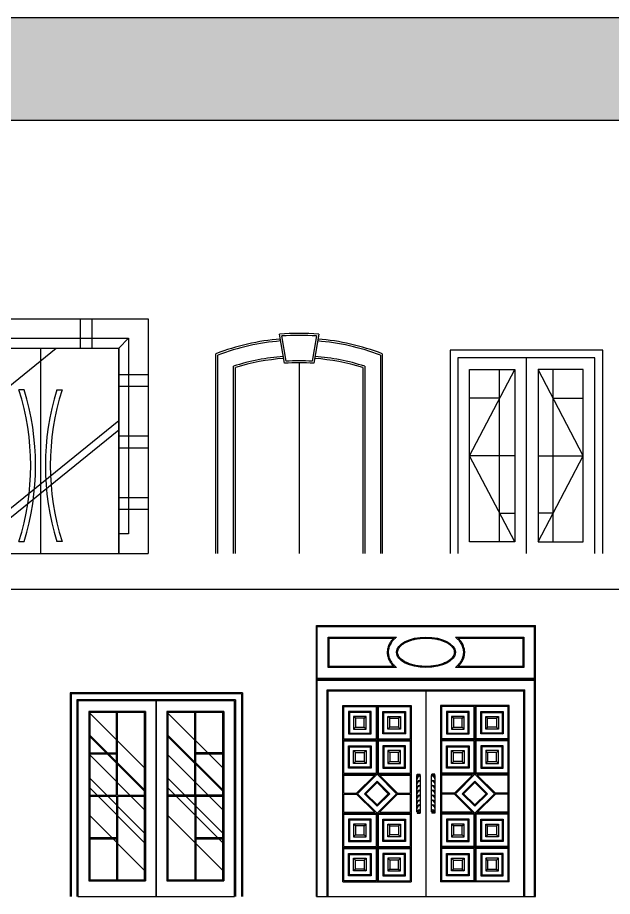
# Model space of a CAD drawing. Header units: millimetres. Extents: x 981 to 33574, y 16402 to 34985.
# Drawn here: x 22392 to 28469, y 26004 to 34985 of the extents above; entities that cross this region are included whole.
import ezdxf

# ---------------------------------------------------------------- set-up
doc = ezdxf.new("R2010")
doc.units = ezdxf.units.MM
doc.layers.add('www.cad-blocks.net', color=7, linetype='Continuous')

# ---------------------------------------------------------------- blocks, each defined once
blk = doc.blocks.new('A$C7B835C6D')
for p, q in [((0, 0), (0, 2400)), ((0, 2400), (2200, 2400)), ((570.4, 2100), (570.4, 2400)), ((690.4, 2100), (690.4, 2400)), ((1509.6, 2100), (1509.6, 2400)), ((1629.6, 2100), (1629.6, 2400)), ((2200, 2400), (2200, 0)), ((200, 200), (200, 2200)), ((200, 2200), (2000, 2200)), ((300, 2100), (200, 2200)), ((1900, 2100), (2000, 2200)), ((2000, 2200), (2000, 200)), ((300, 0), (300, 2100)), ((300, 0), (300, 2100)), ((300, 1322), (1261, 2100)), ((300, 2100), (1900, 2100)), ((300, 2100), (1900, 2100)), ((1100, 2100), (1100, 0)), ((1900, 0), (1900, 2100)), ((1900, 2100), (1900, 0)), ((300, 1829.6), (0, 1829.6)), ((1900, 1829.6), (2200, 1829.6)), ((300, 1709.6), (0, 1709.6)), ((1900, 1709.6), (2200, 1709.6)), ((932.3, 1674.2), (879.9, 1674.2)), ((1267.7, 1674.2), (1320.1, 1674.2)), ((489.5, 216.5), (1900, 1358.5)), ((489.5, 121.3), (1900, 1263.3)), ((300, 1202.1), (0, 1202.1)), ((1900, 1202.1), (2200, 1202.1)), ((300, 1082.1), (0, 1082.1)), ((1900, 1082.1), (2200, 1082.1)), ((300, 574.5), (0, 574.5)), ((1900, 574.5), (2200, 574.5)), ((300, 454.5), (0, 454.5)), ((1900, 454.5), (2200, 454.5)), ((300, 200), (200, 200)), ((2000, 200), (1900, 200)), ((879.9, 124.2), (932.3, 124.2)), ((1320.1, 124.2), (1267.7, 124.2)), ((0, 0), (2200, 0))]:
    blk.add_line(p, q)
for centre, radius, start, end in [((-1560.2, 899.2), 2560.2, 342.37945, 17.62055), ((-1560.2, 899.2), 2610.2, 342.72771, 17.27229), ((3760.2, 899.2), 2610.2, 162.72771, 197.27229), ((3760.2, 899.2), 2560.2, 162.37945, 197.62055)]:
    blk.add_arc(centre, radius, start, end)
blk = doc.blocks.new('A$C038D5824')
for p, q in [((700, 1944.7), (650, 2241.7)), ((716.7, 1965.8), (673.3, 2223.5)), ((1026.7, 2223.5), (983.3, 1965.8)), ((1050, 2241.7), (1000, 1944.7)), ((0, 0), (0, 2041.8)), ((20, 0), (20, 2028)), ((1680, 2028), (1680, 0)), ((1700, 2041.8), (1700, 0)), ((180, 0), (180, 1914.6)), ((200, 0), (200, 1900)), ((850, 1950), (850, 0)), ((1500, 1900), (1500, 0)), ((1520, 1914.6), (1520, 0))]:
    blk.add_line(p, q)
for radius, start, end in [(2412.5, 85.24463, 94.75537), (2362.5, 94.65354, 111.0872), (2342.5, 94.61158, 110.75192), (2392.5, 85.76571, 94.23429), (2342.5, 69.24808, 85.38842), (2362.5, 68.9128, 85.34646), (2182.5, 94.24815, 107.87777), (2162.5, 94.19893, 107.49232), (2162.5, 72.50768, 85.80107), (2182.5, 72.12223, 85.75185), (2112.5, 85.92823, 94.07177), (2132.5, 86.41668, 93.58332)]:
    blk.add_arc((850, -162.5), radius, start, end)
blk = doc.blocks.new('A$C55A12D2F')
for p, q in [((1560, 2080), (0, 2080)), ((0, 2080), (0, 0)), ((1560, 0), (1560, 2080)), ((1480, 2000), (80, 2000)), ((80, 2000), (80, 0)), ((780, 0), (780, 2000)), ((1480, 0), (1480, 2000)), ((200, 120), (200, 1880)), ((200, 1000), (660, 1880)), ((200, 1880), (660, 1880)), ((506.7, 120), (506.7, 1880)), ((660, 1880), (660, 120)), ((900, 1880), (900, 120)), ((1360, 1000), (900, 1880)), ((1360, 1880), (900, 1880)), ((1053.3, 120), (1053.3, 1880)), ((1360, 120), (1360, 1880)), ((506.7, 1586.7), (200, 1586.7)), ((1053.3, 1586.7), (1360, 1586.7)), ((660, 120), (200, 1000)), ((660, 1000), (200, 1000)), ((900, 120), (1360, 1000)), ((900, 1000), (1360, 1000)), ((506.7, 413.3), (660, 413.3)), ((1053.3, 413.3), (900, 413.3)), ((660, 120), (200, 120)), ((900, 120), (1360, 120))]:
    blk.add_line(p, q)
blk = doc.blocks.new('A$C45076F3F')
at = {"linetype": 'ByBlock', "ltscale": 5}
for p, q in [((1760, 2080), (0, 2080)), ((0, 2080), (0, 0)), ((10, 2070), (10, 0)), ((1750, 2070), (10, 2070)), ((1750, 2070), (1750, 0)), ((1760, 2080), (1760, 0)), ((70, 2010), (70, 0)), ((1690, 2010), (70, 2010)), ((80, 2000), (80, 0)), ((1680, 2000), (80, 2000)), ((880, 2000), (880, 0)), ((1680, 2000), (1680, 0)), ((1690, 2010), (1690, 0)), ((190, 1890), (190, 160)), ((770, 1890), (770, 160)), ((990, 1890), (990, 160)), ((1570, 1890), (1570, 160)), ((200, 1874.3), (760, 1313.3)), ((475, 1035), (475, 1880)), ((485, 1035), (485, 1880)), ((1000, 1874.3), (1560, 1313.3)), ((1275, 1035), (1275, 1880)), ((1285, 1035), (1285, 1880)), ((200, 1649), (760, 1088.1)), ((200, 1635.8), (760, 1074.8)), ((1000, 1649), (1560, 1088.1)), ((1000, 1635.8), (1560, 1074.8)), ((200, 1467.5), (475, 1467.5)), ((475, 1457.5), (200, 1457.5)), ((200, 1457.5), (475, 1457.5)), ((200, 1445.8), (760, 884.9)), ((1000, 1445.8), (1560, 884.9)), ((1560, 1467.5), (1285, 1467.5)), ((1285, 1457.5), (1560, 1457.5)), ((1560, 1457.5), (1285, 1457.5)), ((200, 1207.3), (760, 646.4)), ((1000, 1207.3), (1560, 646.4)), ((200, 1110.1), (760, 549.2)), ((1000, 1110.1), (1560, 549.2)), ((200, 1035), (475, 1035)), ((200, 1025), (475, 1025)), ((475, 1025), (475, 170)), ((485, 1035), (760, 1035)), ((485, 1025), (485, 170)), ((485, 1025), (760, 1025)), ((1000, 1035), (1560, 1035)), ((1275, 1035), (1000, 1035)), ((1000, 1025), (1560, 1025)), ((1275, 1025), (1000, 1025)), ((1275, 1025), (1275, 170)), ((1560, 1035), (1285, 1035)), ((1560, 1025), (1285, 1025)), ((1285, 1025), (1285, 170)), ((200, 827.5), (760, 266.5)), ((1000, 827.5), (1560, 266.5)), ((475, 597.5), (200, 597.5)), ((200, 597.5), (475, 597.5)), ((475, 587.5), (200, 587.5)), ((200, 587.5), (475, 587.5)), ((1285, 597.5), (1560, 597.5)), ((1560, 597.5), (1285, 597.5)), ((1285, 587.5), (1560, 587.5)), ((1560, 587.5), (1285, 587.5)), ((770, 160), (190, 160)), ((990, 160), (1570, 160))]:
    blk.add_line(p, q, dxfattribs=at)
for points in [[(880, 2000), (80, 2000), (80, 0), (880, 0)], [(1680, 2000), (880, 2000), (880, 0), (1680, 0)], [(770, 1890), (190, 1890), (190, 160), (770, 160)], [(1570, 1890), (990, 1890), (990, 160), (1570, 160)], [(760, 1880), (200, 1880), (200, 170), (760, 170)], [(1560, 1880), (1000, 1880), (1000, 170), (1560, 170)]]:
    blk.add_lwpolyline(points, close=True, dxfattribs=at)
blk = doc.blocks.new('A$C6E4E4FD9')
for p, q in [((0, 2770), (2240, 2770)), ((0, 0), (0, 2770)), ((10, 2760), (2230, 2760)), ((10, 2230), (10, 2760)), ((2230, 2230), (2230, 2760)), ((2240, 0), (2240, 2770)), ((0, 2220), (2240, 2220)), ((10, 2230), (2230, 2230)), ((10, 2210), (2230, 2210)), ((10, 0), (10, 2210)), ((2230, 0), (2230, 2210)), ((110, 0), (110, 2110)), ((110, 2110), (2130, 2110)), ((120, 0), (120, 2100)), ((120, 2100), (2120, 2100)), ((1120, 2100), (1120, 0)), ((2120, 0), (2120, 2100)), ((2130, 0), (2130, 2110)), ((270, 1950), (970, 1950)), ((270, 150), (270, 1950)), ((280, 1940), (610, 1940)), ((280, 1610), (280, 1940)), ((340, 1880), (330, 1890)), ((560, 1890), (550, 1880)), ((610, 1940), (610, 1610)), ((620, 1950), (620, 1250)), ((630, 1940), (960, 1940)), ((630, 1940), (630, 1610)), ((680, 1890), (690, 1880)), ((900, 1880), (910, 1890)), ((960, 1940), (960, 1610)), ((970, 1950), (970, 150)), ((1970, 1950), (1270, 1950)), ((1270, 1950), (1270, 150)), ((1610, 1940), (1280, 1940)), ((1280, 1940), (1280, 1610)), ((1340, 1880), (1330, 1890)), ((1560, 1890), (1550, 1880)), ((1610, 1940), (1610, 1610)), ((1620, 1950), (1620, 1250)), ((1960, 1940), (1630, 1940)), ((1630, 1940), (1630, 1610)), ((1680, 1890), (1690, 1880)), ((1900, 1880), (1910, 1890)), ((1960, 1610), (1960, 1940)), ((1970, 150), (1970, 1950)), ((400, 1820), (380, 1840)), ((490, 1820), (510, 1840)), ((750, 1820), (730, 1840)), ((840, 1820), (860, 1840)), ((1400, 1820), (1380, 1840)), ((1490, 1820), (1510, 1840)), ((1750, 1820), (1730, 1840)), ((1840, 1820), (1860, 1840)), ((400, 1730), (380, 1710)), ((490, 1730), (510, 1710)), ((750, 1730), (730, 1710)), ((840, 1730), (860, 1710)), ((1400, 1730), (1380, 1710)), ((1490, 1730), (1510, 1710)), ((1750, 1730), (1730, 1710)), ((1840, 1730), (1860, 1710)), ((340, 1670), (330, 1660)), ((550, 1670), (560, 1660)), ((690, 1670), (680, 1660)), ((900, 1670), (910, 1660)), ((1340, 1670), (1330, 1660)), ((1550, 1670), (1560, 1660)), ((1690, 1670), (1680, 1660)), ((1900, 1670), (1910, 1660)), ((270, 1600), (970, 1600)), ((280, 1610), (610, 1610)), ((280, 1590), (610, 1590)), ((280, 1260), (280, 1590)), ((340, 1530), (330, 1540)), ((550, 1530), (560, 1540)), ((610, 1590), (610, 1260)), ((630, 1610), (960, 1610)), ((630, 1590), (960, 1590)), ((630, 1590), (630, 1260)), ((690, 1530), (680, 1540)), ((900, 1530), (910, 1540)), ((960, 1590), (960, 1260)), ((1970, 1600), (1270, 1600)), ((1610, 1610), (1280, 1610)), ((1610, 1590), (1280, 1590)), ((1280, 1590), (1280, 1260)), ((1340, 1530), (1330, 1540)), ((1550, 1530), (1560, 1540)), ((1610, 1590), (1610, 1260)), ((1960, 1610), (1630, 1610)), ((1960, 1590), (1630, 1590)), ((1630, 1590), (1630, 1260)), ((1690, 1530), (1680, 1540)), ((1900, 1530), (1910, 1540)), ((1960, 1260), (1960, 1590)), ((400, 1470), (380, 1490)), ((490, 1470), (510, 1490)), ((750, 1470), (730, 1490)), ((840, 1470), (860, 1490)), ((1400, 1470), (1380, 1490)), ((1490, 1470), (1510, 1490)), ((1750, 1470), (1730, 1490)), ((1840, 1470), (1860, 1490)), ((400, 1380), (380, 1360)), ((490, 1380), (510, 1360)), ((750, 1380), (730, 1360)), ((840, 1380), (860, 1360)), ((1400, 1380), (1380, 1360)), ((1490, 1380), (1510, 1360)), ((1750, 1380), (1730, 1360)), ((1840, 1380), (1860, 1360)), ((280, 1260), (610, 1260)), ((340, 1320), (330, 1310)), ((560, 1310), (550, 1320)), ((630, 1260), (960, 1260)), ((680, 1310), (690, 1320)), ((900, 1320), (910, 1310)), ((1610, 1260), (1280, 1260)), ((1340, 1320), (1330, 1310)), ((1560, 1310), (1550, 1320)), ((1960, 1260), (1630, 1260)), ((1680, 1310), (1690, 1320)), ((1900, 1320), (1910, 1310)), ((270, 1250), (970, 1250)), ((280, 1240), (595.9, 1240)), ((280, 1055), (280, 1240)), ((595.9, 1240), (410.9, 1055)), ((620, 1165.1), (620, 1179.3)), ((644.1, 1240), (829.1, 1055)), ((644.1, 1240), (960, 1240)), ((960, 1240), (960, 1055)), ((1025, 1235), (1065, 1235)), ((1025, 865), (1025, 1235)), ((1030, 1250), (1060, 1250)), ((1030, 1235), (1030, 1250)), ((1060, 1235), (1060, 1250)), ((1065, 865), (1065, 1235)), ((1175, 865), (1175, 1235)), ((1215, 1235), (1175, 1235)), ((1210, 1250), (1180, 1250)), ((1180, 1235), (1180, 1250)), ((1210, 1235), (1210, 1250)), ((1215, 865), (1215, 1235)), ((1970, 1250), (1270, 1250)), ((1595.9, 1240), (1280, 1240)), ((1280, 1240), (1280, 1055)), ((1595.9, 1240), (1410.9, 1055)), ((1620, 1165.1), (1620, 1179.3)), ((1960, 1240), (1644.1, 1240)), ((1644.1, 1240), (1829.1, 1055)), ((1960, 1055), (1960, 1240)), ((280, 1055), (410.9, 1055)), ((280, 860), (280, 1045)), ((280, 1045), (410.9, 1045)), ((595.9, 860), (410.9, 1045)), ((504.9, 1050), (490.7, 1050)), ((644.1, 860), (829.1, 1045)), ((735.1, 1050), (749.3, 1050)), ((829.1, 1055), (960, 1055)), ((829.1, 1045), (960, 1045)), ((960, 1045), (960, 860)), ((1410.9, 1055), (1280, 1055)), ((1280, 1045), (1280, 860)), ((1410.9, 1045), (1280, 1045)), ((1595.9, 860), (1410.9, 1045)), ((1504.9, 1050), (1490.7, 1050)), ((1644.1, 860), (1829.1, 1045)), ((1735.1, 1050), (1749.3, 1050)), ((1960, 1055), (1829.1, 1055)), ((1960, 1045), (1829.1, 1045)), ((1960, 860), (1960, 1045)), ((620, 934.9), (620, 920.7)), ((1620, 934.9), (1620, 920.7)), ((270, 850), (970, 850)), ((280, 860), (595.9, 860)), ((280, 840), (610, 840)), ((280, 510), (280, 840)), ((610, 840), (610, 510)), ((620, 850), (620, 150)), ((630, 840), (960, 840)), ((630, 840), (630, 510)), ((644.1, 860), (960, 860)), ((960, 840), (960, 510)), ((1025, 865), (1065, 865)), ((1030, 865), (1030, 850)), ((1030, 850), (1060, 850)), ((1060, 865), (1060, 850)), ((1215, 865), (1175, 865)), ((1180, 865), (1180, 850)), ((1210, 850), (1180, 850)), ((1210, 865), (1210, 850)), ((1970, 850), (1270, 850)), ((1595.9, 860), (1280, 860)), ((1610, 840), (1280, 840)), ((1280, 840), (1280, 510)), ((1610, 840), (1610, 510)), ((1620, 850), (1620, 150)), ((1960, 840), (1630, 840)), ((1630, 840), (1630, 510)), ((1960, 860), (1644.1, 860)), ((1960, 510), (1960, 840)), ((340, 780), (330, 790)), ((400, 720), (380, 740)), ((490, 720), (510, 740)), ((560, 790), (550, 780)), ((680, 790), (690, 780)), ((750, 720), (730, 740)), ((840, 720), (860, 740)), ((900, 780), (910, 790)), ((1340, 780), (1330, 790)), ((1400, 720), (1380, 740)), ((1490, 720), (1510, 740)), ((1560, 790), (1550, 780)), ((1680, 790), (1690, 780)), ((1750, 720), (1730, 740)), ((1840, 720), (1860, 740)), ((1900, 780), (1910, 790)), ((400, 630), (380, 610)), ((490, 630), (510, 610)), ((750, 630), (730, 610)), ((840, 630), (860, 610)), ((1400, 630), (1380, 610)), ((1490, 630), (1510, 610)), ((1750, 630), (1730, 610)), ((1840, 630), (1860, 610)), ((340, 570), (330, 560)), ((550, 570), (560, 560)), ((690, 570), (680, 560)), ((900, 570), (910, 560)), ((1340, 570), (1330, 560)), ((1550, 570), (1560, 560)), ((1690, 570), (1680, 560)), ((1900, 570), (1910, 560)), ((270, 500), (970, 500)), ((280, 510), (610, 510)), ((630, 510), (960, 510)), ((630, 490), (960, 490)), ((630, 490), (630, 160)), ((960, 490), (960, 160)), ((1970, 500), (1270, 500)), ((1610, 510), (1280, 510)), ((1610, 490), (1280, 490)), ((1280, 490), (1280, 160)), ((1610, 490), (1610, 160)), ((1960, 510), (1630, 510)), ((340, 430), (330, 440)), ((400, 370), (380, 390)), ((490, 370), (510, 390)), ((550, 430), (560, 440)), ((690, 430), (680, 440)), ((750, 370), (730, 390)), ((840, 370), (860, 390)), ((900, 430), (910, 440)), ((1340, 430), (1330, 440)), ((1400, 370), (1380, 390)), ((1490, 370), (1510, 390)), ((1550, 430), (1560, 440)), ((1690, 430), (1680, 440)), ((1750, 370), (1730, 390)), ((1840, 370), (1860, 390)), ((1900, 430), (1910, 440)), ((400, 280), (380, 260)), ((490, 280), (510, 260)), ((750, 280), (730, 260)), ((840, 280), (860, 260)), ((1400, 280), (1380, 260)), ((1490, 280), (1510, 260)), ((1750, 280), (1730, 260)), ((1840, 280), (1860, 260)), ((340, 220), (330, 210)), ((560, 210), (550, 220)), ((680, 210), (690, 220)), ((900, 220), (910, 210)), ((1340, 220), (1330, 210)), ((1560, 210), (1550, 220)), ((1680, 210), (1690, 220)), ((1900, 220), (1910, 210)), ((270, 150), (970, 150)), ((630, 160), (960, 160)), ((1970, 150), (1270, 150)), ((1610, 160), (1280, 160)), ((0, 0), (2240, 0))]:
    blk.add_line(p, q)
for points in [[(820, 2340), (120, 2340), (120, 2650), (820, 2650)], [(792.6, 2350), (130, 2350), (130, 2640), (792.6, 2640)], [(1420, 2650), (2120, 2650), (2120, 2340), (1420, 2340)], [(1447.4, 2640), (2110, 2640), (2110, 2350), (1447.4, 2350)]]:
    blk.add_lwpolyline(points)
for points in [[(330, 1890), (330, 1660), (560, 1660), (560, 1890)], [(910, 1890), (910, 1660), (680, 1660), (680, 1890)], [(1330, 1890), (1330, 1660), (1560, 1660), (1560, 1890)], [(1910, 1890), (1910, 1660), (1680, 1660), (1680, 1890)], [(340, 1880), (340, 1670), (550, 1670), (550, 1880)], [(380, 1840), (380, 1710), (510, 1710), (510, 1840)], [(400, 1820), (400, 1730), (490, 1730), (490, 1820)], [(900, 1880), (900, 1670), (690, 1670), (690, 1880)], [(860, 1840), (860, 1710), (730, 1710), (730, 1840)], [(840, 1820), (840, 1730), (750, 1730), (750, 1820)], [(1340, 1880), (1340, 1670), (1550, 1670), (1550, 1880)], [(1380, 1840), (1380, 1710), (1510, 1710), (1510, 1840)], [(1400, 1820), (1400, 1730), (1490, 1730), (1490, 1820)], [(1900, 1880), (1900, 1670), (1690, 1670), (1690, 1880)], [(1860, 1840), (1860, 1710), (1730, 1710), (1730, 1840)], [(1840, 1820), (1840, 1730), (1750, 1730), (1750, 1820)], [(330, 1310), (330, 1540), (560, 1540), (560, 1310)], [(340, 1320), (340, 1530), (550, 1530), (550, 1320)], [(910, 1310), (910, 1540), (680, 1540), (680, 1310)], [(900, 1320), (900, 1530), (690, 1530), (690, 1320)], [(1330, 1310), (1330, 1540), (1560, 1540), (1560, 1310)], [(1340, 1320), (1340, 1530), (1550, 1530), (1550, 1320)], [(1910, 1310), (1910, 1540), (1680, 1540), (1680, 1310)], [(1900, 1320), (1900, 1530), (1690, 1530), (1690, 1320)], [(380, 1360), (380, 1490), (510, 1490), (510, 1360)], [(400, 1380), (400, 1470), (490, 1470), (490, 1380)], [(860, 1360), (860, 1490), (730, 1490), (730, 1360)], [(840, 1380), (840, 1470), (750, 1470), (750, 1380)], [(1380, 1360), (1380, 1490), (1510, 1490), (1510, 1360)], [(1400, 1380), (1400, 1470), (1490, 1470), (1490, 1380)], [(1860, 1360), (1860, 1490), (1730, 1490), (1730, 1360)], [(1840, 1380), (1840, 1470), (1750, 1470), (1750, 1380)], [(620, 850), (420, 1050), (620, 1250), (820, 1050)], [(620, 920.7), (490.7, 1050), (620, 1179.3), (749.3, 1050)], [(1620, 850), (1820, 1050), (1620, 1250), (1420, 1050)], [(1620, 920.7), (1749.3, 1050), (1620, 1179.3), (1490.7, 1050)], [(620, 934.9), (504.9, 1050), (620, 1165.1), (735.1, 1050)], [(1620, 934.9), (1735.1, 1050), (1620, 1165.1), (1504.9, 1050)], [(330, 790), (330, 560), (560, 560), (560, 790)], [(340, 780), (340, 570), (550, 570), (550, 780)], [(380, 740), (380, 610), (510, 610), (510, 740)], [(400, 720), (400, 630), (490, 630), (490, 720)], [(910, 790), (910, 560), (680, 560), (680, 790)], [(900, 780), (900, 570), (690, 570), (690, 780)], [(860, 740), (860, 610), (730, 610), (730, 740)], [(840, 720), (840, 630), (750, 630), (750, 720)], [(1330, 790), (1330, 560), (1560, 560), (1560, 790)], [(1340, 780), (1340, 570), (1550, 570), (1550, 780)], [(1380, 740), (1380, 610), (1510, 610), (1510, 740)], [(1400, 720), (1400, 630), (1490, 630), (1490, 720)], [(1910, 790), (1910, 560), (1680, 560), (1680, 790)], [(1900, 780), (1900, 570), (1690, 570), (1690, 780)], [(1860, 740), (1860, 610), (1730, 610), (1730, 740)], [(1840, 720), (1840, 630), (1750, 630), (1750, 720)], [(280, 160), (280, 490), (610, 490), (610, 160)], [(1960, 160), (1960, 490), (1630, 490), (1630, 160)], [(330, 210), (330, 440), (560, 440), (560, 210)], [(340, 220), (340, 430), (550, 430), (550, 220)], [(380, 260), (380, 390), (510, 390), (510, 260)], [(400, 280), (400, 370), (490, 370), (490, 280)], [(910, 210), (910, 440), (680, 440), (680, 210)], [(900, 220), (900, 430), (690, 430), (690, 220)], [(860, 260), (860, 390), (730, 390), (730, 260)], [(840, 280), (840, 370), (750, 370), (750, 280)], [(1330, 210), (1330, 440), (1560, 440), (1560, 210)], [(1340, 220), (1340, 430), (1550, 430), (1550, 220)], [(1380, 260), (1380, 390), (1510, 390), (1510, 260)], [(1400, 280), (1400, 370), (1490, 370), (1490, 280)], [(1910, 210), (1910, 440), (1680, 440), (1680, 210)], [(1900, 220), (1900, 430), (1690, 430), (1690, 220)], [(1860, 260), (1860, 390), (1730, 390), (1730, 260)], [(1840, 280), (1840, 370), (1750, 370), (1750, 280)]]:
    blk.add_lwpolyline(points, close=True)
for centre, radius, start, end in [((1055, 1201.5), 32.9, 72.27364, 155.76321), ((1071.8, 1186.1), 47.2, 98.29807, 172.39778), ((1055, 1151.5), 32.9, 72.27364, 155.76321), ((1071.8, 1136.1), 47.2, 98.29807, 172.39778), ((1185, 1201.5), 32.9, 24.23679, 107.72636), ((1168.2, 1186.1), 47.2, 7.60222, 81.70193), ((1185, 1151.5), 32.9, 24.23679, 107.72636), ((1168.2, 1136.1), 47.2, 7.60222, 81.70193), ((1055, 1101.5), 32.9, 72.27364, 155.76321), ((1071.8, 1086.1), 47.2, 98.29807, 172.39778), ((1055, 1051.5), 32.9, 72.27364, 155.76321), ((1071.8, 1036.1), 47.2, 98.29807, 172.39778), ((1185, 1101.5), 32.9, 24.23679, 107.72636), ((1168.2, 1086.1), 47.2, 7.60222, 81.70193), ((1185, 1051.5), 32.9, 24.23679, 107.72636), ((1168.2, 1036.1), 47.2, 7.60222, 81.70193), ((1055, 1001.5), 32.9, 72.27364, 155.76321), ((1071.8, 986.1), 47.2, 98.29807, 172.39778), ((1185, 1001.5), 32.9, 24.23679, 107.72636), ((1168.2, 986.1), 47.2, 7.60222, 81.70193), ((1055, 951.5), 32.9, 72.27364, 155.76321), ((1071.8, 936.1), 47.2, 98.29807, 172.39778), ((1055, 901.5), 32.9, 72.27364, 155.76321), ((1071.8, 886.1), 47.2, 98.29807, 172.39778), ((1185, 951.5), 32.9, 24.23679, 107.72636), ((1168.2, 936.1), 47.2, 7.60222, 81.70193), ((1185, 901.5), 32.9, 24.23679, 107.72636), ((1168.2, 886.1), 47.2, 7.60222, 81.70193), ((1055, 851.5), 32.9, 72.27364, 155.76321), ((1068.1, 847), 36, 94.98668, 149.95044), ((1185, 851.5), 32.9, 24.23679, 107.72636), ((1171.9, 847), 36, 30.04956, 85.01332)]:
    blk.add_arc(centre, radius, start, end)
blk.add_ellipse((1120, 2495), major_axis=(-300, 0), ratio=0.516667)
for points, knots in [([(792.6, 2640), (786.2, 2634), (780, 2627.7), (768.2, 2614.1), (762.6, 2606.8), (753.4, 2593.1), (749.6, 2586.9), (742.8, 2573.9), (739.7, 2567.2), (734.3, 2553.3), (731.9, 2546.1), (728.5, 2532.6), (727.3, 2526.3), (725.5, 2513.7), (724.9, 2507.3), (724.5, 2494.5), (724.6, 2488.1), (725.6, 2475.3), (726.4, 2469), (728.7, 2456.5), (730.2, 2450.3), (733.8, 2438.3), (735.9, 2432.4), (740.6, 2420.9), (743.2, 2415.3), (750.1, 2402.3), (754.5, 2395), (764.2, 2381.1), (769.4, 2374.5), (780.4, 2361.9), (786.2, 2356), (792.3, 2350.2), (792.5, 2350.1), (792.6, 2350)], [5.776822, 5.776822, 5.776822, 5.776822, 5.861618, 5.861618, 5.948924, 5.948924, 6.016759, 6.016759, 6.084214, 6.084214, 6.152646, 6.152646, 6.209208, 6.209208, 6.265771, 6.265771, 6.322334, 6.322334, 6.378896, 6.378896, 6.435459, 6.435459, 6.492021, 6.492021, 6.548584, 6.548584, 6.628355, 6.628355, 6.708125, 6.708125, 6.787896, 6.787896, 6.789549, 6.789549, 6.789549, 6.789549]), ([(820, 2650), (816.3, 2647.2), (812.6, 2644.3), (801.7, 2635), (794.6, 2628.3), (781.3, 2614.2), (775, 2606.7), (764.7, 2592.2), (760.4, 2585.5), (752.6, 2571.3), (749.1, 2563.9), (743.2, 2548.5), (740.7, 2540.6), (737, 2524.3), (735.7, 2516), (734.7, 2503.4), (734.6, 2499.2), (734.6, 2495), (734.6, 2488.4), (735, 2481.7), (736.6, 2468.6), (737.7, 2462.1), (740.8, 2449.3), (742.7, 2443.1), (747.2, 2430.9), (749.7, 2425), (755.4, 2413.5), (758.5, 2407.9), (765.1, 2397.2), (768.7, 2392), (778, 2379.7), (784, 2372.8), (796.6, 2359.8), (803.2, 2353.6), (813.4, 2345.1), (816.7, 2342.5), (820, 2340)], [5.687006, 5.687006, 5.687006, 5.687006, 5.733697, 5.733697, 5.83085, 5.83085, 5.928002, 5.928002, 6.006939, 6.006939, 6.085876, 6.085876, 6.164812, 6.164812, 6.243749, 6.243749, 6.283185, 6.283185, 6.283185, 6.34532, 6.34532, 6.407455, 6.407455, 6.46959, 6.46959, 6.531725, 6.531725, 6.59386, 6.59386, 6.655995, 6.655995, 6.746747, 6.746747, 6.837499, 6.837499, 6.879366, 6.879366, 6.879366, 6.879366]), ([(830, 2495), (830, 2489.2), (830.7, 2483.3), (833.6, 2471.7), (835.8, 2465.9), (841.8, 2454.2), (845.5, 2448.5), (854.5, 2437.1), (859.7, 2431.5), (871.7, 2420.5), (878.4, 2415.2), (893.2, 2405.1), (901.2, 2400.2), (918.6, 2391), (927.9, 2386.7), (947.5, 2378.7), (957.9, 2375), (979.5, 2368.3), (990.7, 2365.3), (1018.3, 2359.1), (1035, 2356.2), (1069.1, 2352), (1086.5, 2350.7), (1121.5, 2349.7), (1139.1, 2350.1), (1174, 2352.3), (1191.2, 2354.2), (1224.6, 2359.6), (1240.8, 2363.1), (1271.8, 2371.4), (1286.5, 2376.3), (1313.9, 2387.3), (1326.6, 2393.4), (1347.6, 2405.5), (1356.2, 2411.3), (1371.7, 2423.3), (1378.5, 2429.6), (1390.1, 2442.4), (1395, 2449), (1402.6, 2462.3), (1405.4, 2468.9), (1409.2, 2482.3), (1410.1, 2488.9), (1409.9, 2502.2), (1408.9, 2508.9), (1405, 2522.2), (1402.1, 2528.9), (1394.2, 2542.1), (1389.2, 2548.7), (1377.3, 2561.5), (1370.4, 2567.8), (1354.8, 2579.8), (1346, 2585.5), (1326.9, 2596.3), (1316.5, 2601.4), (1294.2, 2610.7), (1282.4, 2615), (1257.7, 2622.6), (1244.8, 2625.9), (1218, 2631.5), (1204.2, 2633.8), (1176.2, 2637.4), (1161.8, 2638.6), (1133, 2640), (1118.5, 2640.2), (1089.6, 2639.4), (1075.2, 2638.4), (1046.8, 2635.4), (1032.9, 2633.4), (1005.7, 2628.3), (992.5, 2625.2), (967.2, 2618.1), (955.1, 2614.1), (932.2, 2605.2), (921.4, 2600.4), (901.3, 2589.9), (892.1, 2584.3), (875.5, 2572.6), (868.1, 2566.5), (855.2, 2553.8), (849.7, 2547.4), (840.8, 2534.2), (837.3, 2527.5), (832.3, 2514.2), (830.8, 2507.5), (830.1, 2498.9), (830, 2497), (830, 2495)], [0, 0, 0, 0, 0.128831, 0.128831, 0.257661, 0.257661, 0.386492, 0.386492, 0.515323, 0.515323, 0.644153, 0.644153, 0.772984, 0.772984, 0.901815, 0.901815, 1.030645, 1.030645, 1.159476, 1.159476, 1.338014, 1.338014, 1.516551, 1.516551, 1.695089, 1.695089, 1.873626, 1.873626, 2.052164, 2.052164, 2.230702, 2.230702, 2.409239, 2.409239, 2.556571, 2.556571, 2.703902, 2.703902, 2.851233, 2.851233, 2.998564, 2.998564, 3.145896, 3.145896, 3.293227, 3.293227, 3.440558, 3.440558, 3.587889, 3.587889, 3.735221, 3.735221, 3.882552, 3.882552, 4.029883, 4.029883, 4.177214, 4.177214, 4.324546, 4.324546, 4.471877, 4.471877, 4.619208, 4.619208, 4.766539, 4.766539, 4.913871, 4.913871, 5.061202, 5.061202, 5.208533, 5.208533, 5.355865, 5.355865, 5.503196, 5.503196, 5.650527, 5.650527, 5.797858, 5.797858, 5.94519, 5.94519, 6.092521, 6.092521, 6.239852, 6.239852, 6.283185, 6.283185, 6.283185, 6.283185]), ([(1420, 2340), (1422.3, 2341.8), (1424.6, 2343.5), (1435.5, 2352.4), (1443.7, 2359.9), (1457.4, 2374.4), (1463.1, 2381.1), (1473.6, 2395.2), (1478.5, 2402.6), (1487.2, 2418.3), (1491.1, 2426.5), (1496.9, 2441.9), (1499.1, 2449), (1502.6, 2463.5), (1503.8, 2470.9), (1505.4, 2485.9), (1505.6, 2493.5), (1505, 2508.5), (1504.3, 2516.1), (1501.7, 2530.8), (1499.9, 2538.1), (1495.5, 2552.3), (1492.8, 2559.2), (1486.8, 2572.5), (1483.4, 2578.9), (1476, 2591.2), (1471.9, 2597.1), (1463.4, 2608.5), (1458.8, 2613.9), (1449.3, 2624.4), (1444.3, 2629.3), (1433, 2639.7), (1426.6, 2645), (1420, 2650)], [2.545412, 2.545412, 2.545412, 2.545412, 2.574319, 2.574319, 2.686013, 2.686013, 2.773473, 2.773473, 2.860932, 2.860932, 2.948392, 2.948392, 3.019046, 3.019046, 3.0897, 3.0897, 3.160354, 3.160354, 3.231008, 3.231008, 3.301663, 3.301663, 3.372317, 3.372317, 3.442971, 3.442971, 3.513625, 3.513625, 3.584279, 3.584279, 3.654933, 3.654933, 3.737773, 3.737773, 3.737773, 3.737773]), ([(1447.4, 2350), (1454, 2356.1), (1460.2, 2362.6), (1471.2, 2375.3), (1476, 2381.4), (1485, 2394.2), (1489.1, 2401), (1496.5, 2414.6), (1499.7, 2421.4), (1505.3, 2435.5), (1507.7, 2442.7), (1511.6, 2457.5), (1513, 2465), (1514.8, 2478.7), (1515.2, 2484.7), (1515.5, 2496.9), (1515.4, 2503), (1514.4, 2515.1), (1513.6, 2521.1), (1511.4, 2533), (1510, 2538.9), (1506.1, 2552.4), (1503.3, 2560), (1496.9, 2574.6), (1493.3, 2581.6), (1485.4, 2595.1), (1481, 2601.6), (1470.7, 2615.5), (1464.5, 2622.8), (1454.5, 2633.2), (1451, 2636.6), (1447.4, 2640)], [2.635228, 2.635228, 2.635228, 2.635228, 2.721612, 2.721612, 2.795543, 2.795543, 2.869474, 2.869474, 2.938921, 2.938921, 3.007246, 3.007246, 3.075571, 3.075571, 3.129318, 3.129318, 3.183065, 3.183065, 3.236812, 3.236812, 3.290558, 3.290558, 3.363487, 3.363487, 3.436415, 3.436415, 3.509344, 3.509344, 3.600474, 3.600474, 3.647958, 3.647958, 3.647958, 3.647958])]:
    blk.add_open_spline(points, degree=3, knots=knots)
blk = doc.blocks.new('FORMAT')
at = {"true_color": 0x546d8e}
h = blk.add_hatch(color=155, dxfattribs=at)
h.set_gradient(color1=(68, 68, 68), color2=(84, 109, 142), tint=1)
h.paths.add_polyline_path([(4710.3, 34985.3), (4710.3, 33937.4), (33574, 33937.4), (33574, 34985.3)])
at = {"color": 155, "true_color": 0x546d8e}
for p, q in [((4710.3, 34985.3), (33574, 34985.3)), ((4710.3, 33937.4), (33574, 33937.4)), ((4710.3, 29143.7), (33574, 29143.7))]:
    blk.add_line(p, q, dxfattribs=at)

msp = doc.modelspace()

# ---------------------------------------------------------------- block references
for name, p in [('A$C7B835C6D', (21525.7, 29507.9)), ('A$C038D5824', (24417.9, 29507.9)), ('A$C55A12D2F', (26810.2, 29507.9)), ('A$C6E4E4FD9', (25444.1, 26004)), ('A$C45076F3F', (22928.2, 26004))]:
    msp.add_blockref(name, p)
at = {"layer": 'www.cad-blocks.net'}
msp.add_blockref('FORMAT', (0, 0), dxfattribs=at)

doc.saveas('drawing.dxf')
